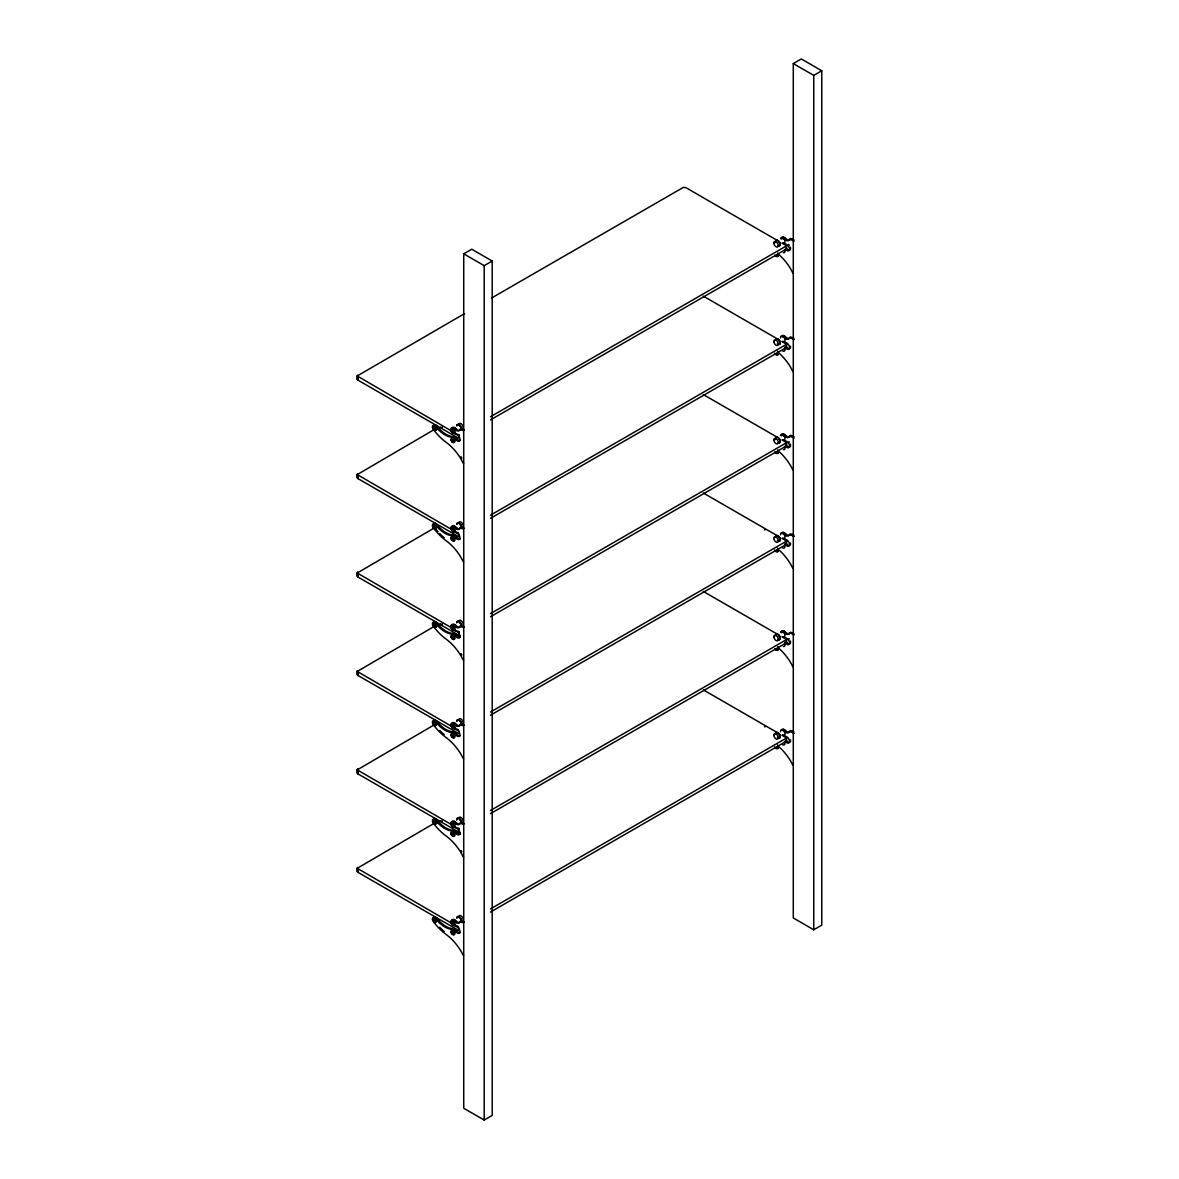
<?xml version="1.0" encoding="UTF-8"?>
<svg xmlns="http://www.w3.org/2000/svg" width="1179" height="1179" viewBox="0 0 1179 1179"><rect width="100%" height="100%" fill="white"/><g stroke="black" fill="none" stroke-linecap="round" stroke-linejoin="round"><path stroke-width="1.5" d="M464.526 313.629L357.237 375.954L452.368 431.514M434.24 429.554L357.252 474.577L458.66 533.571L458.66 536.725L358.062 478.645L357.694 476.891M434.24 527.986L357.252 573.009L453.296 628.805L452.633 629.188A3.434 1.783 -4.6 0 1 451.808 628.805A3.434 2.771 76 0 1 451.321 627.744A3.434 0.987 -42.2 0 1 451.66 627.066L453.149 627.066L452.972 628.51A3.434 0.987 -42.2 0 0 452.633 629.188A2.417 1.385 60 0 0 454.888 628.304A2.417 1.385 60 0 0 452.338 625.327A2.417 1.385 60 0 0 452.191 628.54M434.24 626.417L357.252 671.44L458.66 730.435L458.66 733.589L358.062 675.508L357.694 673.754M434.24 724.849L357.252 769.872L453.296 825.668L452.633 826.052A3.434 1.783 -4.6 0 1 451.808 825.668A3.434 2.771 76 0 1 451.321 824.607A3.434 0.987 -42.2 0 1 451.66 823.929L453.149 823.929L452.972 825.374A3.434 0.987 -42.2 0 0 452.633 826.052A2.417 1.385 60 0 0 454.888 825.167A2.417 1.385 60 0 0 452.338 822.19A2.417 1.385 60 0 0 452.191 825.403M434.24 823.281L357.252 868.304L458.66 927.298L458.66 930.452L358.062 872.372L357.694 870.618M777.447 256.079A8.209 6.632 -14.7 0 0 778.228 255.902A8.032 0.987 -85 0 0 778.317 255.651L778.376 255.475A3.139 1.813 60 0 1 777.875 255.224M776.755 354.304A3.139 1.813 60 0 0 777.256 354.555A8.209 6.632 -14.7 0 0 778.228 354.334A8.032 0.987 -85 0 0 778.317 354.083L778.376 352.565M777.447 452.942A8.209 6.632 -14.7 0 0 778.228 452.765A8.032 0.987 -85 0 0 778.317 452.515L778.376 452.338A3.139 1.813 60 0 1 778.052 452.191M776.755 551.183A3.139 1.813 60 0 0 777.256 551.418A8.209 6.632 -14.7 0 0 778.228 551.197A8.032 0.987 -85 0 0 778.317 550.961L778.376 549.443M777.447 649.821A8.209 6.632 -14.7 0 0 778.228 649.629A8.032 0.987 -85 0 0 778.317 649.393L778.376 649.202A3.139 1.813 60 0 1 778.052 649.054M776.755 748.046A3.139 1.813 60 0 0 777.256 748.282A8.209 6.632 -14.7 0 0 778.228 748.061A8.032 0.987 -85 0 0 778.317 747.825L778.376 746.307M778.346 747.737L778.376 747.633A3.139 1.813 60 0 1 777.55 747.162M779.761 343.841L778.951 344.312M778.951 639.607L779.717 639.165M433.386 428.051L435.213 427.387L434.697 429.495A3.434 1.783 -4.6 0 1 433.857 429.112A3.434 2.771 76 0 1 433.386 428.051A3.434 0.987 -42.2 0 1 433.725 427.387L434.388 427.004M451.321 430.88L453.149 430.202L452.972 431.647A3.434 0.987 -42.2 0 0 452.633 432.325A3.434 1.783 -4.6 0 1 451.808 431.941A3.434 2.771 76 0 1 451.321 430.88A3.434 0.987 -42.2 0 1 451.66 430.202L452.323 429.819M451.321 440.445L453.149 439.767L452.972 441.211A3.434 0.987 -42.2 0 0 452.633 441.889A3.434 1.783 -4.6 0 1 451.808 441.506A3.434 2.771 76 0 1 451.321 440.445A3.434 0.987 -42.2 0 1 451.66 439.767L452.323 439.384M433.386 526.482L435.213 525.819L434.697 527.927A3.434 1.783 -4.6 0 1 433.857 527.544A3.434 2.771 76 0 1 433.386 526.482A3.434 0.987 -42.2 0 1 433.725 525.819L434.388 525.436M453.635 529.695L452.633 530.756A3.434 1.783 -4.6 0 1 451.808 530.373A3.434 2.771 76 0 1 451.321 529.312A3.434 0.987 -42.2 0 1 451.66 528.634L453.149 528.634L452.972 530.078A3.434 0.987 -42.2 0 0 452.633 530.756M452.633 540.321L453.635 539.26L452.972 539.643A3.434 0.987 -42.2 0 0 452.633 540.321A3.434 1.783 -4.6 0 1 451.808 539.938A3.434 2.771 76 0 1 451.321 538.877A3.434 0.987 -42.2 0 1 451.66 538.199L453.149 538.199L452.485 538.582A3.434 1.783 -4.6 0 1 451.66 538.199M433.386 624.914L435.213 624.251L434.697 626.358A3.434 1.783 -4.6 0 1 433.857 625.975A3.434 2.771 76 0 1 433.386 624.914A3.434 0.987 -42.2 0 1 433.725 624.251L434.388 623.868M451.321 627.744L452.323 626.683M451.321 637.308L453.149 636.631L452.972 638.075A3.434 0.987 -42.2 0 0 452.633 638.753A3.434 1.783 -4.6 0 1 451.808 638.37A3.434 2.771 76 0 1 451.321 637.308A3.434 0.987 -42.2 0 1 451.66 636.631L452.323 636.247M433.386 723.346L435.213 722.683L434.697 724.79A3.434 1.783 -4.6 0 1 433.857 724.407A3.434 2.771 76 0 1 433.386 723.346A3.434 0.987 -42.2 0 1 433.725 722.683L434.388 722.3M453.635 726.559L452.633 727.62A3.434 1.783 -4.6 0 1 451.808 727.237A3.434 2.771 76 0 1 451.321 726.176A3.434 0.987 -42.2 0 1 451.66 725.498L453.149 725.498L452.972 726.942A3.434 0.987 -42.2 0 0 452.633 727.62M452.633 737.184L453.635 736.123L452.972 736.507A3.434 0.987 -42.2 0 0 452.633 737.184A3.434 1.783 -4.6 0 1 451.808 736.801A3.434 2.771 76 0 1 451.321 735.74A3.434 0.987 -42.2 0 1 451.66 735.062L453.149 735.062L452.485 735.445A3.434 1.783 -4.6 0 1 451.66 735.062M433.386 821.778L435.213 821.115L434.697 823.222A3.434 1.783 -4.6 0 1 433.857 822.839A3.434 2.771 76 0 1 433.386 821.778A3.434 0.987 -42.2 0 1 433.725 821.115L434.388 820.731M451.321 824.607L452.323 823.546M451.321 834.172L453.149 833.494L452.972 834.938A3.434 0.987 -42.2 0 0 452.633 835.616A3.434 1.783 -4.6 0 1 451.808 835.233A3.434 2.771 76 0 1 451.321 834.172A3.434 0.987 -42.2 0 1 451.66 833.494L452.323 833.111M433.386 920.224L435.213 919.546L434.697 921.654A3.434 1.783 -4.6 0 1 433.857 921.271A3.434 2.771 76 0 1 433.386 920.224A3.434 0.987 -42.2 0 1 433.725 919.546L434.388 919.163M451.66 922.361A3.434 1.783 -4.6 0 0 452.485 922.744L453.635 923.422L452.633 924.483A3.434 1.783 -4.6 0 1 451.808 924.1A3.434 2.771 76 0 1 451.321 923.039A3.434 0.987 -42.2 0 1 451.66 922.361L452.323 921.978M452.633 934.048L453.635 932.987L452.972 933.37A3.434 0.987 -42.2 0 0 452.633 934.048A3.434 1.783 -4.6 0 1 451.808 933.665A3.434 2.771 76 0 1 451.321 932.604A3.434 0.987 -42.2 0 1 451.66 931.926L453.149 931.926L452.485 932.309A3.434 1.783 -4.6 0 1 451.66 931.926M778.951 442.744L779.938 441.816L779.378 442.611M778.951 738.039L779.938 737.111L779.378 737.907M357.694 378.459L358.062 380.213L458.66 438.293L458.66 435.139L455.507 433.327M357.694 575.323L358.062 577.076L458.66 635.157L458.66 632.003L455.507 630.19M357.694 772.186L358.062 773.94L458.66 832.02L458.66 828.866L455.507 827.054M463.73 253.839L471.747 249.211L492.203 261.031L492.203 1115.422L484.201 1120.05L463.73 1108.245L463.73 253.839L484.201 265.658L492.203 261.031M793.29 63.578L801.307 58.95L821.763 70.755L821.763 925.161L813.746 929.789L793.29 917.969L793.29 63.578L813.746 75.382L821.763 70.755M491.643 297.978L683.481 187.314L686.016 187.726L777.182 240.354M433.725 427.387A3.434 1.783 -4.6 0 0 434.55 427.771L435.213 427.387M433.857 429.112L435.36 429.112M434.697 429.495A3.434 0.987 -42.2 0 1 435.036 428.817L435.699 428.434M784.359 238.129L783.696 238.512L785.185 238.512A3.434 1.783 -4.6 0 0 784.359 238.129A3.434 0.987 -42.2 0 1 784.02 238.792M451.66 430.202A3.434 1.783 -4.6 0 0 452.485 430.586L453.149 430.202M451.808 431.941L453.296 431.941A3.139 1.813 60 0 0 454.608 432.781M490.493 416.747L786.614 245.792L786.614 248.946L490.493 419.901M451.66 439.767A3.434 1.783 -4.6 0 0 452.485 440.15L453.149 439.767M451.808 441.506L453.296 441.506L452.633 441.889M433.725 525.819A3.434 1.783 -4.6 0 0 434.55 526.202L435.213 525.819M433.857 527.544L435.36 527.544M434.697 527.927A3.434 0.987 -42.2 0 1 435.036 527.249L435.699 526.866M451.321 529.312L453.296 530.373A3.139 1.813 60 0 1 452.957 529.798M451.66 528.634A3.434 1.783 -4.6 0 0 452.485 529.017L453.149 528.634M784.521 337.327L785.185 336.943A3.434 2.771 76 0 1 785.597 337.769M490.493 515.194L786.614 344.224L786.614 347.378L490.493 518.333M451.321 538.877L453.296 539.938M433.725 624.251A3.434 1.783 -4.6 0 0 434.55 624.634L435.213 624.251M433.857 625.975L435.36 625.975M434.697 626.358A3.434 0.987 -42.2 0 1 435.036 625.681L435.699 625.297M784.359 434.992L783.696 435.375L785.185 435.375A3.434 1.783 -4.6 0 0 784.359 434.992A3.434 0.987 -42.2 0 1 784.02 435.655M451.66 627.066A3.434 1.783 -4.6 0 0 452.485 627.449L453.149 627.066M451.808 628.805L451.984 627.361M490.493 613.625L786.614 442.656L786.614 445.809L490.493 616.764M451.66 636.631A3.434 1.783 -4.6 0 0 452.485 637.014L453.149 636.631M451.808 638.37L453.296 638.37L452.633 638.753M433.725 722.683A3.434 1.783 -4.6 0 0 434.55 723.066L435.213 722.683M433.857 724.407L435.36 724.407M434.697 724.79A3.434 0.987 -42.2 0 1 435.036 724.127L435.699 723.744M451.321 726.176L453.296 727.237A3.139 1.813 60 0 1 453.104 726.868M451.66 725.498A3.434 1.783 -4.6 0 0 452.485 725.881L453.149 725.498M784.521 534.19L785.185 533.807A3.434 2.771 76 0 1 785.597 534.632M490.493 712.057L786.614 541.087L786.614 544.241L490.493 715.196M451.321 735.74L453.296 736.801M433.725 821.115A3.434 1.783 -4.6 0 0 434.55 821.498L435.213 821.115M433.857 822.839L435.36 822.839M434.697 823.222A3.434 0.987 -42.2 0 1 435.036 822.559L435.699 822.176M784.359 631.856L783.696 632.239L785.185 632.239A3.434 1.783 -4.6 0 0 784.359 631.856A3.434 0.987 -42.2 0 1 784.02 632.533M451.66 823.929A3.434 1.783 -4.6 0 0 452.485 824.313L453.149 823.929M451.808 825.668L451.984 824.224M490.493 810.489L786.614 639.519L786.614 642.673L490.493 813.628M451.66 833.494A3.434 1.783 -4.6 0 0 452.485 833.877L453.149 833.494M451.808 835.233L453.296 835.233L452.633 835.616M433.725 919.546A3.434 1.783 -4.6 0 0 434.55 919.929L435.213 919.546M433.857 921.271L435.36 921.271M434.697 921.654A3.434 0.987 -42.2 0 1 435.036 920.991L435.699 920.607M451.321 923.039L453.296 924.1A3.139 1.813 60 0 1 453.104 923.732M784.521 731.054L785.185 730.671A3.434 2.771 76 0 1 785.597 731.511M452.633 924.483A3.434 0.987 -42.2 0 1 452.972 923.805L453.635 923.422M490.493 908.921L786.614 737.951L786.614 741.105L490.493 912.06M451.321 932.604L453.296 933.665M778.951 245.88L779.938 244.952L779.01 245.836M778.951 541.176L779.938 540.247L779.01 541.146M460.429 636.247A8.032 6.484 -14.7 0 1 459.839 636.395L459.442 636.468A3.139 1.813 60 0 1 458.778 636.115M460.429 833.111A8.032 6.484 -14.7 0 1 459.839 833.258L459.442 833.332A3.139 1.813 60 0 1 458.778 832.978M775.384 255.858L776.416 255.637M775.384 354.289L776.416 354.068M775.384 452.721L776.416 452.515M775.384 551.153L776.416 550.947M775.384 649.585L776.416 649.378M775.384 748.017L776.416 747.81M777.256 353.228L778.228 353.14L778.228 354.334M777.256 550.092L778.228 550.003L778.228 551.197M777.256 746.955L778.228 746.867L778.228 748.061M783.062 243.08L786.231 244.348A4.392 2.535 60 0 1 787.1 244.775A3.64 2.107 60 0 1 789.458 249.344A3.64 2.107 60 0 1 786.688 250.464A2.638 1.518 60 0 1 786.025 249.933A17.641 10.184 60 0 0 785.509 249.417M783.062 341.512L786.231 342.78A4.392 2.535 60 0 1 787.1 343.207A3.64 2.107 60 0 1 789.458 347.776A3.64 2.107 60 0 1 786.688 348.91A2.638 1.518 60 0 1 786.025 348.365A17.641 10.184 60 0 0 784.728 347.127M783.062 439.944L786.231 441.211A4.392 2.535 60 0 1 787.1 441.639A3.64 2.107 60 0 1 789.458 446.207A3.64 2.107 60 0 1 786.688 447.342A2.638 1.518 60 0 1 786.025 446.797A17.641 10.184 60 0 0 785.509 446.281M783.062 538.376L786.231 539.643A4.392 2.535 60 0 1 787.1 540.07A3.64 2.107 60 0 1 789.458 544.639A3.64 2.107 60 0 1 786.688 545.774A2.638 1.518 60 0 1 786.025 545.229A17.641 10.184 60 0 0 784.728 543.991M783.062 636.807L786.231 638.075A4.392 2.535 60 0 1 787.1 638.502A3.64 2.107 60 0 1 789.458 643.071A3.64 2.107 60 0 1 786.688 644.206A2.638 1.518 60 0 1 786.025 643.66A17.641 10.184 60 0 0 784.728 642.422M783.062 735.254L786.231 736.521A4.392 2.535 60 0 1 787.1 736.934A3.64 2.107 60 0 1 789.458 741.503A3.64 2.107 60 0 1 786.688 742.637A2.638 1.518 60 0 1 786.025 742.092A17.641 10.184 60 0 0 784.993 741.09M793.909 239.735L790.505 238.497A4.849 2.8 60 0 1 786.26 239.028L784.197 237.524A3.095 1.783 60 0 0 781.648 238.924M794.204 241.135L789.429 239.101A4.849 2.8 60 0 1 785.185 239.646L783.136 238.129M793.909 338.167L790.505 336.929A4.849 2.8 60 0 1 786.26 337.459L784.197 335.956A3.095 1.783 60 0 0 781.662 336.487M794.204 339.567L789.458 337.445A4.849 2.8 60 0 1 785.185 338.078L783.136 336.56M793.909 436.613L790.519 435.257A4.849 2.8 60 0 1 786.26 435.891L784.197 434.388A3.095 1.783 60 0 0 781.648 435.788M794.204 437.998L789.429 435.979A4.849 2.8 60 0 1 785.185 436.51L783.136 434.992M793.909 535.045L790.505 533.792A4.849 2.8 60 0 1 786.26 534.323L784.197 532.82A3.095 1.783 60 0 0 781.662 533.35M794.204 536.43L789.429 534.411A4.849 2.8 60 0 1 785.185 534.942L783.136 533.439M464.349 430.011L460.974 428.655A4.849 2.8 60 0 1 456.7 429.289L454.652 427.785M463.288 430.63L459.869 429.377A4.849 2.8 60 0 1 455.625 429.908L453.576 428.404A3.095 1.783 60 0 0 450.997 429.348A3.095 1.783 60 0 0 453.502 433.356L456.671 434.624A4.392 2.535 60 0 1 457.54 435.051A3.64 2.107 60 0 1 459.913 439.605A3.64 2.107 60 0 1 457.143 440.74A2.638 1.518 60 0 1 456.479 440.194A17.641 10.184 60 0 0 455.168 438.956A8.813 5.084 60 0 0 451.734 437.217A26.66 15.386 60 0 1 444.866 434.83A24.376 14.074 60 0 1 440.209 431.426A22.018 12.704 60 0 1 435.67 426.592A3.124 1.798 60 0 0 432.929 425.59A3.124 1.798 60 0 0 432.855 428.743A42.93 24.788 60 0 0 445.971 442.184A38.155 22.033 60 0 1 459.132 456.067A29.18 16.845 60 0 1 462.979 462.802L463.539 463.435M793.909 633.477L790.505 632.224A4.849 2.8 60 0 1 786.26 632.755L784.197 631.251A3.095 1.783 60 0 0 781.648 632.651M794.204 634.862L789.458 632.74A4.849 2.8 60 0 1 785.185 633.374L783.136 631.87M464.349 528.443L460.945 527.19A4.849 2.8 60 0 1 460.783 527.706M463.288 529.062L459.898 527.706A4.849 2.8 60 0 1 455.625 528.339L453.576 526.836A3.095 1.783 60 0 0 450.997 527.794A3.095 1.783 60 0 0 453.502 531.788L456.671 533.055A4.392 2.535 60 0 1 457.54 533.483A3.64 2.107 60 0 1 459.913 538.037A3.64 2.107 60 0 1 457.143 539.171A2.638 1.518 60 0 1 456.479 538.626A17.641 10.184 60 0 0 455.168 537.388A8.813 5.084 60 0 0 451.734 535.649A26.66 15.386 60 0 1 444.866 533.262A24.376 14.074 60 0 1 440.209 529.857A22.018 12.704 60 0 1 435.67 525.023A3.124 1.798 60 0 0 432.929 524.021A3.124 1.798 60 0 0 432.855 527.175A42.93 24.788 60 0 0 445.971 540.616A38.155 22.033 60 0 1 459.132 554.498A29.18 16.845 60 0 1 462.979 561.233L463.539 561.867M793.909 731.908L790.519 730.553A4.849 2.8 60 0 1 790.092 731.614M794.204 733.294L789.429 731.275A4.849 2.8 60 0 1 785.185 731.805L783.136 730.302M464.349 626.874L460.974 625.518A4.849 2.8 60 0 1 456.7 626.152L454.652 624.649M463.288 627.493L459.898 626.137A4.849 2.8 60 0 1 455.625 626.771L453.576 625.268A3.095 1.783 60 0 0 450.997 626.226A3.095 1.783 60 0 0 453.502 630.22L456.671 631.487A4.392 2.535 60 0 1 457.54 631.915A3.64 2.107 60 0 1 459.913 636.468A3.64 2.107 60 0 1 457.143 637.603A2.638 1.518 60 0 1 456.479 637.058A17.641 10.184 60 0 0 455.168 635.835A8.813 5.084 60 0 0 451.734 634.081A26.66 15.386 60 0 1 444.866 631.693A24.376 14.074 60 0 1 440.209 628.289A22.018 12.704 60 0 1 435.67 623.455A3.124 1.798 60 0 0 432.929 622.453A3.124 1.798 60 0 0 432.855 625.607A42.93 24.788 60 0 0 445.971 639.047A38.155 22.033 60 0 1 459.132 652.93A29.18 16.845 60 0 1 462.979 659.665L463.539 660.299M464.349 725.306L460.974 723.95A4.849 2.8 60 0 1 460.783 724.584M463.288 725.925L459.869 724.672A4.849 2.8 60 0 1 455.625 725.203L453.576 723.7A3.095 1.783 60 0 0 450.997 724.658A3.095 1.783 60 0 0 453.502 728.651L456.671 729.919A4.392 2.535 60 0 1 457.54 730.346A3.64 2.107 60 0 1 459.913 734.9A3.64 2.107 60 0 1 457.143 736.035A2.638 1.518 60 0 1 456.479 735.504A17.641 10.184 60 0 0 455.168 734.266A8.813 5.084 60 0 0 451.734 732.527A26.66 15.386 60 0 1 444.866 730.125A24.376 14.074 60 0 1 440.209 726.721A22.018 12.704 60 0 1 435.67 721.887A3.124 1.798 60 0 0 432.929 720.885A3.124 1.798 60 0 0 432.855 724.039A42.93 24.788 60 0 0 445.971 737.479A38.155 22.033 60 0 1 459.132 751.362A29.18 16.845 60 0 1 462.979 758.097L463.539 758.731M464.349 823.738L460.945 822.485A4.849 2.8 60 0 1 456.7 823.03L454.652 821.512M463.288 824.357L459.898 823.001A4.849 2.8 60 0 1 455.625 823.635L453.576 822.131A3.095 1.783 60 0 0 450.997 823.089A3.095 1.783 60 0 0 453.502 827.083L456.671 828.351A4.392 2.535 60 0 1 457.54 828.778A3.64 2.107 60 0 1 459.913 833.332A3.64 2.107 60 0 1 457.143 834.467A2.638 1.518 60 0 1 456.479 833.936A17.641 10.184 60 0 0 455.168 832.698A8.813 5.084 60 0 0 451.734 830.959A26.66 15.386 60 0 1 444.866 828.557A24.376 14.074 60 0 1 440.209 825.153A22.018 12.704 60 0 1 435.67 820.319A3.124 1.798 60 0 0 432.929 819.317A3.124 1.798 60 0 0 432.855 822.47A42.93 24.788 60 0 0 445.971 835.911A38.155 22.033 60 0 1 459.132 849.794A29.18 16.845 60 0 1 462.979 856.529L463.539 857.162M464.349 922.17L460.974 920.814A4.849 2.8 60 0 1 460.783 921.447M463.288 922.789L459.898 921.433A4.849 2.8 60 0 1 455.625 922.066L453.576 920.563A3.095 1.783 60 0 0 450.997 921.521A3.095 1.783 60 0 0 453.502 925.515L456.671 926.782A4.392 2.535 60 0 1 457.54 927.21A3.64 2.107 60 0 1 459.913 931.764A3.64 2.107 60 0 1 457.143 932.898A2.638 1.518 60 0 1 456.479 932.368A17.641 10.184 60 0 0 455.168 931.13A8.813 5.084 60 0 0 451.734 929.391A26.66 15.386 60 0 1 444.866 926.989A24.376 14.074 60 0 1 440.209 923.584A22.018 12.704 60 0 1 435.67 918.75A3.124 1.798 60 0 0 432.929 917.748A3.124 1.798 60 0 0 432.855 920.902A42.93 24.788 60 0 0 445.971 934.343A38.155 22.033 60 0 1 459.132 948.225A29.18 16.845 60 0 1 462.979 954.961L463.539 955.594M781.898 243.066L786.614 245.792M703.303 296.135L777.182 338.786M781.898 341.512L786.614 344.224M703.303 394.567L777.182 437.217M781.898 439.944L786.614 442.656M703.303 492.999L777.182 535.649M781.898 538.376L786.614 541.087M703.303 591.431L777.182 634.081M781.898 636.807L786.614 639.519M703.303 689.862L777.182 732.513M781.898 735.239L786.614 737.951M793.084 273.16L792.539 272.526A29.18 16.845 60 0 0 788.692 265.791A38.155 22.033 60 0 0 778.361 254.133M793.084 371.591L792.539 370.958A29.18 16.845 60 0 0 788.692 364.223A38.155 22.033 60 0 0 779.29 353.376M793.084 470.023L792.539 469.389A29.18 16.845 60 0 0 788.692 462.654A38.155 22.033 60 0 0 778.361 450.997M793.084 568.455L792.539 567.836A29.18 16.845 60 0 0 788.692 561.086A38.155 22.033 60 0 0 779.29 550.254M793.084 666.887L792.539 666.268A29.18 16.845 60 0 0 788.692 659.518A38.155 22.033 60 0 0 778.361 647.875M793.084 765.318L792.539 764.699A29.18 16.845 60 0 0 788.692 757.964A38.155 22.033 60 0 0 779.29 747.118M454.652 526.217L456.7 527.72A4.849 2.8 60 0 0 460.532 528.148M454.652 723.081L456.7 724.599A4.849 2.8 60 0 0 460.532 725.011M454.652 919.944L456.7 921.462A4.849 2.8 60 0 0 460.532 921.875M779.732 341.438L779.923 342.161L778.98 340.127L779.717 341.453M779.732 636.734L779.923 637.456L778.98 635.422L779.717 636.763M460.856 427.107L461.048 427.83L460.105 425.796L460.842 427.122M460.856 722.403L461.048 723.125L460.105 721.091L460.842 722.418M451.984 430.497L452.471 431.558M451.984 440.062L452.471 441.123M434.049 427.668L434.535 428.729M434.049 526.099L434.535 527.16M451.984 636.925L452.471 637.986M434.049 624.531L434.535 625.592M434.049 722.963L434.535 724.024M451.984 833.789L452.471 834.85M434.049 821.395L434.535 822.456M434.049 919.841L434.535 920.887M779.982 735.858L778.98 733.854L779.923 735.888M813.746 75.382L813.746 929.789M778.228 254.708L778.228 255.902M778.228 451.572L778.228 452.765M484.201 265.658L484.201 1120.05M358.062 377.059L358.062 380.213M358.062 475.491L358.062 478.645M358.062 573.922L358.062 577.076M358.062 672.354L358.062 675.508M358.062 770.786L358.062 773.94M358.062 869.232L358.062 872.372M357.812 376.897L357.812 380.051M357.812 475.329L357.812 478.482M357.812 573.76L357.812 576.914M357.812 672.192L357.812 675.346M357.812 770.624L357.812 773.778M357.812 869.056L357.812 872.209M357.694 375.305L357.605 379.874M357.694 473.737L357.605 478.306M357.694 572.169L357.605 576.737M357.694 670.6L357.605 675.169M357.694 769.032L357.605 773.601M357.694 867.464L357.605 872.033M357.502 375.438L357.443 379.682M357.502 473.87L357.443 478.114M357.502 572.301L357.443 576.546M357.502 670.733L357.443 674.977M357.502 769.165L357.443 773.409M357.502 867.597L357.443 871.841M357.281 375.762L357.252 379.284M357.281 474.194L357.252 477.716M357.281 572.626L357.252 576.163M357.281 671.057L357.252 674.594M357.281 769.489L357.252 773.026M357.281 867.921L357.252 871.458M434.476 429.141A2.417 1.385 60 0 1 434.034 428.537A3.139 1.813 60 0 0 434.373 428.905M433.621 426.297A2.417 1.385 60 0 1 435.773 426.267M436.628 427.476A2.417 1.385 60 0 1 436.923 428.508M436.864 429.377A2.417 1.385 60 0 1 436.628 429.79M435.036 428.817A3.434 2.771 76 0 1 434.55 427.771M442.287 427.27A3.139 1.813 60 0 1 440.371 427.432M442.272 427.387A3.139 1.813 60 0 1 440.592 427.314M435.67 430.158A3.139 1.813 60 0 1 434.992 429.628M433.459 426.312A3.139 1.813 60 0 1 435.493 424.941A3.139 1.813 60 0 1 437.866 428.463M452.191 431.676A2.417 1.385 60 0 1 452.338 428.463A2.417 1.385 60 0 1 454.888 431.44A2.417 1.385 60 0 1 452.662 432.236M452.972 431.647A3.434 2.771 76 0 1 452.485 430.586M456.745 426.046A3.139 1.813 60 0 1 456.848 425.324M456.98 425.029A3.139 1.813 60 0 1 459.751 425.398A3.139 1.813 60 0 1 461.092 429.23M457.187 424.912A3.139 1.813 60 0 1 459.957 425.28A3.139 1.813 60 0 1 461.313 429.112M452.161 429.657A3.139 1.813 60 0 1 453.237 427.181A3.139 1.813 60 0 1 456.052 429.583M458.719 424.912A3.139 1.813 60 0 1 461.785 424.322A3.139 1.813 60 0 1 462.492 428.905M452.972 441.211A3.434 2.771 76 0 1 452.485 440.15M452.81 436.834A3.139 1.813 60 0 1 456.052 439.148M461.048 456.745A29.18 16.845 60 0 1 461.859 458.071M460.37 440.342A3.64 2.107 60 0 1 458.204 440.121A2.638 1.518 60 0 1 457.54 439.575A17.641 10.184 60 0 0 456.244 438.352A8.813 5.084 60 0 0 452.795 436.613A26.66 15.386 60 0 1 445.942 434.211A24.376 14.074 60 0 1 441.285 430.807A22.018 12.704 60 0 1 436.731 425.973M458.602 434.432A3.64 2.107 60 0 1 459.397 435.095M782.104 238.792A2.417 1.385 60 0 1 782.296 238.011M783.549 237.686A2.417 1.385 60 0 1 784.816 238.762M782.885 237.554A2.417 1.385 60 0 1 785.479 238.821M775.9 242.535A3.139 1.813 60 0 1 777.536 240.324A3.139 1.813 60 0 1 780.218 243.876A3.139 1.813 60 0 1 778.391 245.836M775.635 242.373A3.139 1.813 60 0 1 777.595 240.56A3.139 1.813 60 0 1 780.041 244.377A3.139 1.813 60 0 1 777.831 245.792M780.557 238.733A3.139 1.813 60 0 1 782.738 237.834A3.139 1.813 60 0 1 784.934 241.253A3.139 1.813 60 0 1 783.431 243.228M777.698 253.013A3.139 1.813 60 0 1 777.727 256.477A3.139 1.813 60 0 1 774.765 255.136M784.536 249.491A3.139 1.813 60 0 1 783.431 252.792M790.534 248.725A3.64 2.107 60 0 1 787.764 249.86A2.638 1.518 60 0 1 787.1 249.314A17.641 10.184 60 0 0 785.789 248.076M788.559 244.466A3.64 2.107 60 0 1 789.311 245.247M790.343 247.236A3.64 2.107 60 0 1 790.534 248.253M433.872 918.043A2.417 1.385 60 0 1 434.712 917.822M435.243 918.028A2.417 1.385 60 0 1 436.864 920.327M435.036 920.991A3.434 2.771 76 0 1 434.55 919.929M433.563 917.778A3.124 1.798 60 0 1 435.655 917.203A3.124 1.798 60 0 1 437.763 920.18M452.972 923.805A3.434 2.771 76 0 1 452.485 922.744M456.759 917.837A3.139 1.813 60 0 1 459.412 917.262A3.139 1.813 60 0 1 461.092 921.389M456.951 918.087A3.139 1.813 60 0 1 459.559 917.07A3.139 1.813 60 0 1 461.254 921.462M455.551 925.029A3.139 1.813 60 0 1 454.608 924.94M452.161 921.831A3.139 1.813 60 0 1 453.547 919.369A3.139 1.813 60 0 1 456.361 922.641M458.749 916.687A3.139 1.813 60 0 1 461.623 916.319A3.139 1.813 60 0 1 462.905 920.652M452.972 933.37A3.434 2.771 76 0 1 452.485 932.309M452.147 929.759A3.139 1.813 60 0 1 454.254 929.214A3.139 1.813 60 0 1 456.361 932.206M457.747 926.163A4.392 2.535 60 0 1 458.086 926.296M460.37 932.501A3.64 2.107 60 0 1 458.204 932.28A2.638 1.518 60 0 1 457.54 931.749A17.641 10.184 60 0 0 456.244 930.511A8.813 5.084 60 0 0 452.795 928.772A26.66 15.386 60 0 1 445.942 926.37A24.376 14.074 60 0 1 441.285 922.98A22.018 12.704 60 0 1 436.731 918.146M444.247 931.513A42.93 24.788 60 0 1 439.738 927.269M782.193 730.39A2.417 1.385 60 0 1 783.549 729.845A2.417 1.385 60 0 1 785.185 731.584M784.359 730.287A3.434 1.783 -4.6 0 1 785.185 730.671M782.591 730.39A2.417 1.385 60 0 1 784.403 729.786A2.417 1.385 60 0 1 785.98 732.66M775.826 733.986A3.139 1.813 60 0 1 778.228 732.837A3.139 1.813 60 0 1 780.218 736.978A3.139 1.813 60 0 1 777.462 737.42M775.605 734.119A3.139 1.813 60 0 1 777.948 732.911A3.139 1.813 60 0 1 780.026 736.934A3.139 1.813 60 0 1 777.477 737.73M780.557 731.702A3.139 1.813 60 0 1 782.532 729.889A3.139 1.813 60 0 1 784.963 733.751A3.139 1.813 60 0 1 782.679 735.077M785.789 741.223A2.417 1.385 60 0 1 785.98 742.225M777.506 744.863A3.139 1.813 60 0 1 777.698 748.65A3.139 1.813 60 0 1 774.5 746.882M784.536 741.65A3.139 1.813 60 0 1 784.624 744.553A3.139 1.813 60 0 1 782.399 744.45M789.385 732.174A4.849 2.8 60 0 1 786.26 731.186L784.197 729.683A3.095 1.783 60 0 0 781.662 730.214M789.311 742.475A3.64 2.107 60 0 1 787.764 742.018A2.638 1.518 60 0 1 787.1 741.473A17.641 10.184 60 0 0 785.789 740.235M790.461 739.926A3.64 2.107 60 0 1 790.534 740.412M790.534 740.884A3.64 2.107 60 0 1 789.915 742.225M764.552 726.677A3.124 1.798 60 0 1 765.142 726.898M433.872 721.18A2.417 1.385 60 0 1 434.712 720.958M435.243 721.165A2.417 1.385 60 0 1 436.864 723.464M435.036 724.112A3.434 2.771 76 0 1 434.55 723.066M433.563 720.914A3.124 1.798 60 0 1 435.655 720.34A3.124 1.798 60 0 1 437.763 723.317M452.972 726.942A3.434 2.771 76 0 1 452.485 725.881M456.759 720.958A3.139 1.813 60 0 1 459.412 720.398A3.139 1.813 60 0 1 461.092 724.525M456.951 721.224A3.139 1.813 60 0 1 459.559 720.207A3.139 1.813 60 0 1 461.254 724.599M455.551 728.165A3.139 1.813 60 0 1 454.608 728.077M452.161 724.967A3.139 1.813 60 0 1 453.547 722.506A3.139 1.813 60 0 1 456.361 725.763M458.749 719.824A3.139 1.813 60 0 1 461.623 719.455A3.139 1.813 60 0 1 462.905 723.788M452.972 736.507A3.434 2.771 76 0 1 452.485 735.445M452.279 732.601A3.139 1.813 60 0 1 454.254 732.351A3.139 1.813 60 0 1 456.229 734.885M457.747 729.3A4.392 2.535 60 0 1 458.086 729.433M460.37 735.637A3.64 2.107 60 0 1 458.204 735.416A2.638 1.518 60 0 1 457.54 734.885A17.641 10.184 60 0 0 456.244 733.647A8.813 5.084 60 0 0 452.795 731.908A26.66 15.386 60 0 1 445.942 729.506A24.376 14.074 60 0 1 441.285 726.117A22.018 12.704 60 0 1 436.731 721.268M444.247 734.65A42.93 24.788 60 0 1 439.738 730.405M782.193 533.527A2.417 1.385 60 0 1 783.549 532.982A2.417 1.385 60 0 1 785.185 534.721M784.359 533.424A3.434 1.783 -4.6 0 1 785.185 533.807M782.591 533.527A2.417 1.385 60 0 1 784.403 532.923A2.417 1.385 60 0 1 785.98 535.797M775.826 537.123A3.139 1.813 60 0 1 778.228 535.973A3.139 1.813 60 0 1 780.218 540.115A3.139 1.813 60 0 1 777.462 540.542M775.605 537.256A3.139 1.813 60 0 1 777.948 536.047A3.139 1.813 60 0 1 780.026 540.07A3.139 1.813 60 0 1 777.477 540.852M780.557 534.824A3.139 1.813 60 0 1 782.532 533.026A3.139 1.813 60 0 1 784.963 536.887A3.139 1.813 60 0 1 782.679 538.213M785.789 544.359A2.417 1.385 60 0 1 785.98 545.361M777.506 547.999A3.139 1.813 60 0 1 777.698 551.787A3.139 1.813 60 0 1 774.5 550.018M784.536 544.786A3.139 1.813 60 0 1 784.624 547.69A3.139 1.813 60 0 1 782.399 547.587M789.311 545.612A3.64 2.107 60 0 1 787.764 545.155A2.638 1.518 60 0 1 787.1 544.61A17.641 10.184 60 0 0 785.789 543.372M790.461 543.047A3.64 2.107 60 0 1 790.534 543.548M790.534 544.02A3.64 2.107 60 0 1 789.915 545.361M764.552 529.813A3.124 1.798 60 0 1 765.142 530.019M433.872 524.316A2.417 1.385 60 0 1 434.476 524.066M435.243 524.301A2.417 1.385 60 0 1 436.864 526.6M435.036 527.249A3.434 2.771 76 0 1 434.55 526.202M433.563 524.051A3.124 1.798 60 0 1 435.655 523.476A3.124 1.798 60 0 1 437.763 526.453M452.972 530.078A3.434 2.771 76 0 1 452.485 529.017M456.759 524.095A3.139 1.813 60 0 1 459.412 523.52A3.139 1.813 60 0 1 461.092 527.661M456.951 524.36A3.139 1.813 60 0 1 459.456 523.27A3.139 1.813 60 0 1 461.313 527.544M455.551 531.302A3.139 1.813 60 0 1 454.608 531.213M452.161 528.104A3.139 1.813 60 0 1 453.547 525.642A3.139 1.813 60 0 1 456.361 528.899M458.749 522.96A3.139 1.813 60 0 1 461.623 522.592A3.139 1.813 60 0 1 462.905 526.925M452.972 539.643A3.434 2.771 76 0 1 452.485 538.582M452.279 535.738A3.139 1.813 60 0 1 454.254 535.487A3.139 1.813 60 0 1 456.229 538.022M457.747 532.436A4.392 2.535 60 0 1 458.086 532.569M460.37 538.774A3.64 2.107 60 0 1 458.204 538.552A2.638 1.518 60 0 1 457.54 538.022A17.641 10.184 60 0 0 456.244 536.784A8.813 5.084 60 0 0 452.795 535.045A26.66 15.386 60 0 1 445.942 532.643A24.376 14.074 60 0 1 441.285 529.238A22.018 12.704 60 0 1 436.731 524.404M444.247 537.786A42.93 24.788 60 0 1 439.738 533.542M438.013 531.655A42.93 24.788 60 0 1 436.333 529.68M782.193 336.663A2.417 1.385 60 0 1 783.549 336.118A2.417 1.385 60 0 1 785.185 337.857M784.359 336.56A3.434 1.783 -4.6 0 1 785.185 336.943M782.591 336.663A2.417 1.385 60 0 1 784.403 336.059A2.417 1.385 60 0 1 785.98 338.933M775.826 340.259A3.139 1.813 60 0 1 778.228 339.11A3.139 1.813 60 0 1 780.218 343.251A3.139 1.813 60 0 1 777.462 343.678M775.605 340.392A3.139 1.813 60 0 1 777.948 339.184A3.139 1.813 60 0 1 780.026 343.207A3.139 1.813 60 0 1 777.477 343.988M780.557 337.96A3.139 1.813 60 0 1 782.532 336.162A3.139 1.813 60 0 1 784.963 340.024A3.139 1.813 60 0 1 782.679 341.35M785.789 347.496A2.417 1.385 60 0 1 785.98 348.498M777.506 351.136A3.139 1.813 60 0 1 777.698 354.923A3.139 1.813 60 0 1 774.5 353.155M784.536 347.923A3.139 1.813 60 0 1 784.624 350.826A3.139 1.813 60 0 1 782.399 350.723M789.311 348.748A3.64 2.107 60 0 1 787.764 348.291A2.638 1.518 60 0 1 787.1 347.746A17.641 10.184 60 0 0 785.789 346.508M790.461 346.184A3.64 2.107 60 0 1 790.534 346.685M790.534 347.157A3.64 2.107 60 0 1 789.915 348.498M434.476 626.005A2.417 1.385 60 0 1 434.034 625.401A3.139 1.813 60 0 0 434.373 625.769M433.621 623.16A2.417 1.385 60 0 1 435.773 623.131M436.628 624.339A2.417 1.385 60 0 1 436.923 625.371M436.864 626.255A2.417 1.385 60 0 1 436.628 626.653M435.036 625.681A3.434 2.771 76 0 1 434.55 624.634M442.287 624.133A3.139 1.813 60 0 1 440.371 624.31M442.272 624.251A3.139 1.813 60 0 1 440.592 624.177M435.67 627.022A3.139 1.813 60 0 1 434.992 626.491M433.459 623.175A3.139 1.813 60 0 1 435.493 621.805A3.139 1.813 60 0 1 437.866 625.327M452.972 628.51A3.434 2.771 76 0 1 452.485 627.449M456.745 622.925A3.139 1.813 60 0 1 456.848 622.188M456.98 621.893A3.139 1.813 60 0 1 459.751 622.261A3.139 1.813 60 0 1 461.092 626.093M457.054 622.07A3.139 1.813 60 0 1 459.795 621.981A3.139 1.813 60 0 1 461.313 625.975M454.608 629.645A3.139 1.813 60 0 1 453.576 628.952M452.161 626.535A3.139 1.813 60 0 1 453.237 624.045A3.139 1.813 60 0 1 456.052 626.447M458.719 621.775A3.139 1.813 60 0 1 461.932 621.362A3.139 1.813 60 0 1 462.227 625.872M452.972 638.075A3.434 2.771 76 0 1 452.485 637.014M452.81 633.698A3.139 1.813 60 0 1 456.052 636.012M461.048 653.608A29.18 16.845 60 0 1 461.859 654.934M460.37 637.205A3.64 2.107 60 0 1 458.204 636.984A2.638 1.518 60 0 1 457.54 636.454A17.641 10.184 60 0 0 456.244 635.216A8.813 5.084 60 0 0 452.795 633.477A26.66 15.386 60 0 1 445.942 631.074A24.376 14.074 60 0 1 441.285 627.67A22.018 12.704 60 0 1 436.731 622.836M458.602 631.296A3.64 2.107 60 0 1 459.397 631.959M782.104 435.655A2.417 1.385 60 0 1 782.296 434.874M782.812 434.476A2.417 1.385 60 0 1 784.816 435.626M782.885 434.432A2.417 1.385 60 0 1 785.479 435.685M775.9 439.399A3.139 1.813 60 0 1 777.536 437.188A3.139 1.813 60 0 1 780.218 440.74A3.139 1.813 60 0 1 778.391 442.7M775.694 439.531A3.139 1.813 60 0 1 777.447 437.35A3.139 1.813 60 0 1 780.041 441.152A3.139 1.813 60 0 1 777.831 442.656M780.557 435.596A3.139 1.813 60 0 1 782.738 434.697A3.139 1.813 60 0 1 784.934 438.131A3.139 1.813 60 0 1 783.431 440.091M777.698 449.877A3.139 1.813 60 0 1 777.727 453.34A3.139 1.813 60 0 1 774.765 451.999M784.536 446.355A3.139 1.813 60 0 1 783.431 449.656M790.534 445.588A3.64 2.107 60 0 1 787.764 446.723A2.638 1.518 60 0 1 787.1 446.178A17.641 10.184 60 0 0 785.789 444.94M788.943 441.698A3.64 2.107 60 0 1 789.311 442.11M790.343 444.1A3.64 2.107 60 0 1 790.534 445.117M434.476 822.883A2.417 1.385 60 0 1 434.034 822.264M433.621 820.024A2.417 1.385 60 0 1 434.476 819.376M434.977 819.464A2.417 1.385 60 0 1 435.773 819.994M436.628 821.203A2.417 1.385 60 0 1 436.923 822.235M436.864 823.119A2.417 1.385 60 0 1 436.628 823.517M435.036 822.559A3.434 2.771 76 0 1 434.55 821.498M442.051 821.247A3.139 1.813 60 0 1 440.371 821.173M442.272 821.115A3.139 1.813 60 0 1 440.931 821.218M435.67 823.885A3.139 1.813 60 0 1 435.331 823.649M434.373 822.647A3.139 1.813 60 0 1 434.108 822.235M433.459 820.039A3.139 1.813 60 0 1 435.493 818.668A3.139 1.813 60 0 1 437.866 822.19M452.972 825.374A3.434 2.771 76 0 1 452.485 824.313M456.759 820.201A3.139 1.813 60 0 1 456.848 819.051M456.98 818.757A3.139 1.813 60 0 1 459.751 819.125A3.139 1.813 60 0 1 461.092 822.957M457.025 819.037A3.139 1.813 60 0 1 459.736 818.801A3.139 1.813 60 0 1 461.313 822.839M454.608 826.508A3.139 1.813 60 0 1 453.576 825.816M452.161 823.399A3.139 1.813 60 0 1 453.384 820.923A3.139 1.813 60 0 1 456.229 823.753M458.719 818.639A3.139 1.813 60 0 1 461.932 818.226A3.139 1.813 60 0 1 462.227 822.75M452.972 834.938A3.434 2.771 76 0 1 452.485 833.877M452.81 830.561A3.139 1.813 60 0 1 456.052 832.875M461.048 850.472A29.18 16.845 60 0 1 461.859 851.798M460.37 834.069A3.64 2.107 60 0 1 458.204 833.848A2.638 1.518 60 0 1 457.54 833.317A17.641 10.184 60 0 0 456.244 832.079A8.813 5.084 60 0 0 452.795 830.34A26.66 15.386 60 0 1 445.942 827.938A24.376 14.074 60 0 1 441.285 824.548A22.018 12.704 60 0 1 436.731 819.714M458.602 828.159A3.64 2.107 60 0 1 459.397 828.822M782.104 632.519A2.417 1.385 60 0 1 782.296 631.738M782.812 631.34A2.417 1.385 60 0 1 784.816 632.489M782.885 631.296A2.417 1.385 60 0 1 785.479 632.548M775.856 635.172A3.139 1.813 60 0 1 778.155 634.346A3.139 1.813 60 0 1 780.247 637.986A3.139 1.813 60 0 1 778.391 639.563M775.605 635.687A3.139 1.813 60 0 1 777.831 634.405A3.139 1.813 60 0 1 780.041 638.237A3.139 1.813 60 0 1 777.831 639.519M780.557 632.46A3.139 1.813 60 0 1 782.738 631.561A3.139 1.813 60 0 1 784.934 634.995A3.139 1.813 60 0 1 783.431 636.955M777.698 646.74A3.139 1.813 60 0 1 777.727 650.204A3.139 1.813 60 0 1 774.765 648.863M784.536 643.218A3.139 1.813 60 0 1 783.431 646.519M790.534 642.452A3.64 2.107 60 0 1 787.764 643.587A2.638 1.518 60 0 1 787.1 643.041A17.641 10.184 60 0 0 785.789 641.803M788.943 638.561A3.64 2.107 60 0 1 789.311 638.974M790.343 640.978A3.64 2.107 60 0 1 790.534 641.98M779.437 242.299L778.98 241.695L779.982 243.699L779.407 242.329M779.437 439.163L778.98 438.559L779.982 440.563L779.407 439.192M779.437 537.595L778.98 536.99L779.982 538.995L779.407 537.624M460.562 524.832L460.105 524.228L461.107 526.232L460.532 524.861M460.562 623.264L460.105 622.659L461.107 624.664L460.532 623.293M460.562 820.127L460.105 819.523L461.107 821.527L460.532 820.157M460.562 918.574L460.105 917.955L461.107 919.959L460.532 918.588M433.091 427.329A2.417 1.385 60 0 0 435.788 430.276A2.417 1.385 60 0 0 435.478 426.71A2.417 1.385 60 0 0 433.091 427.329M451.026 430.158A2.417 1.385 60 0 0 453.723 433.106A2.417 1.385 60 0 0 453.414 429.524A2.417 1.385 60 0 0 451.026 430.158M451.483 439.458A2.417 1.385 60 0 0 454.18 442.405A2.417 1.385 60 0 0 453.886 438.824A2.417 1.385 60 0 0 451.483 439.458M451.026 439.723A2.417 1.385 60 0 0 453.723 442.67A2.417 1.385 60 0 0 453.414 439.089A2.417 1.385 60 0 0 451.026 439.723M773.866 243.242A3.139 1.813 60 0 0 777.374 247.074A3.139 1.813 60 0 0 776.961 242.432A3.139 1.813 60 0 0 773.866 243.242M433.091 919.487A2.417 1.385 60 0 0 435.788 922.435A2.417 1.385 60 0 0 435.478 918.868A2.417 1.385 60 0 0 433.091 919.487M451.483 922.052A2.417 1.385 60 0 0 454.18 924.999A2.417 1.385 60 0 0 453.886 921.433A2.417 1.385 60 0 0 451.483 922.052M451.026 922.317A2.417 1.385 60 0 0 453.723 925.264A2.417 1.385 60 0 0 453.414 921.698A2.417 1.385 60 0 0 451.026 922.317M451.483 931.616A2.417 1.385 60 0 0 454.18 934.564A2.417 1.385 60 0 0 453.886 930.997A2.417 1.385 60 0 0 451.483 931.616M451.026 931.882A2.417 1.385 60 0 0 453.723 934.829A2.417 1.385 60 0 0 453.414 931.263A2.417 1.385 60 0 0 451.026 931.882M773.866 735.401A3.139 1.813 60 0 0 777.374 739.233A3.139 1.813 60 0 0 776.961 734.591A3.139 1.813 60 0 0 773.866 735.401M433.091 722.624A2.417 1.385 60 0 0 435.788 725.571A2.417 1.385 60 0 0 435.478 722.005A2.417 1.385 60 0 0 433.091 722.624M451.483 725.188A2.417 1.385 60 0 0 454.18 728.136A2.417 1.385 60 0 0 453.886 724.569A2.417 1.385 60 0 0 451.483 725.188M451.026 725.453A2.417 1.385 60 0 0 453.723 728.401A2.417 1.385 60 0 0 453.414 724.834A2.417 1.385 60 0 0 451.026 725.453M451.483 734.753A2.417 1.385 60 0 0 454.18 737.7A2.417 1.385 60 0 0 453.886 734.134A2.417 1.385 60 0 0 451.483 734.753M451.026 735.018A2.417 1.385 60 0 0 453.723 737.966A2.417 1.385 60 0 0 453.414 734.384A2.417 1.385 60 0 0 451.026 735.018M773.866 538.538A3.139 1.813 60 0 0 777.374 542.369A3.139 1.813 60 0 0 776.961 537.727A3.139 1.813 60 0 0 773.866 538.538M433.091 525.76A2.417 1.385 60 0 0 435.788 528.708A2.417 1.385 60 0 0 435.478 525.141A2.417 1.385 60 0 0 433.091 525.76M451.483 528.325A2.417 1.385 60 0 0 454.18 531.272A2.417 1.385 60 0 0 453.886 527.691A2.417 1.385 60 0 0 451.483 528.325M451.026 528.59A2.417 1.385 60 0 0 453.723 531.537A2.417 1.385 60 0 0 453.414 527.956A2.417 1.385 60 0 0 451.026 528.59M451.483 537.889A2.417 1.385 60 0 0 454.18 540.837A2.417 1.385 60 0 0 453.886 537.256A2.417 1.385 60 0 0 451.483 537.889M451.026 538.155A2.417 1.385 60 0 0 453.723 541.102A2.417 1.385 60 0 0 453.414 537.521A2.417 1.385 60 0 0 451.026 538.155M773.866 341.674A3.139 1.813 60 0 0 777.374 345.506A3.139 1.813 60 0 0 776.961 340.864A3.139 1.813 60 0 0 773.866 341.674M433.091 624.192A2.417 1.385 60 0 0 435.788 627.14A2.417 1.385 60 0 0 435.478 623.573A2.417 1.385 60 0 0 433.091 624.192M451.026 627.022A2.417 1.385 60 0 0 453.723 629.969A2.417 1.385 60 0 0 453.414 626.388A2.417 1.385 60 0 0 451.026 627.022M451.483 636.321A2.417 1.385 60 0 0 454.18 639.269A2.417 1.385 60 0 0 453.886 635.687A2.417 1.385 60 0 0 451.483 636.321M451.026 636.586A2.417 1.385 60 0 0 453.723 639.534A2.417 1.385 60 0 0 453.414 635.953A2.417 1.385 60 0 0 451.026 636.586M773.866 440.106A3.139 1.813 60 0 0 777.374 443.938A3.139 1.813 60 0 0 776.961 439.295A3.139 1.813 60 0 0 773.866 440.106M433.091 821.056A2.417 1.385 60 0 0 435.788 824.003A2.417 1.385 60 0 0 435.478 820.437A2.417 1.385 60 0 0 433.091 821.056M451.026 823.885A2.417 1.385 60 0 0 453.723 826.833A2.417 1.385 60 0 0 453.414 823.266A2.417 1.385 60 0 0 451.026 823.885M451.483 833.185A2.417 1.385 60 0 0 454.18 836.132A2.417 1.385 60 0 0 453.886 832.566A2.417 1.385 60 0 0 451.483 833.185M451.026 833.45A2.417 1.385 60 0 0 453.723 836.397A2.417 1.385 60 0 0 453.414 832.831A2.417 1.385 60 0 0 451.026 833.45M773.866 636.969A3.139 1.813 60 0 0 777.374 640.801A3.139 1.813 60 0 0 776.961 636.159A3.139 1.813 60 0 0 773.866 636.969"/></g></svg>
